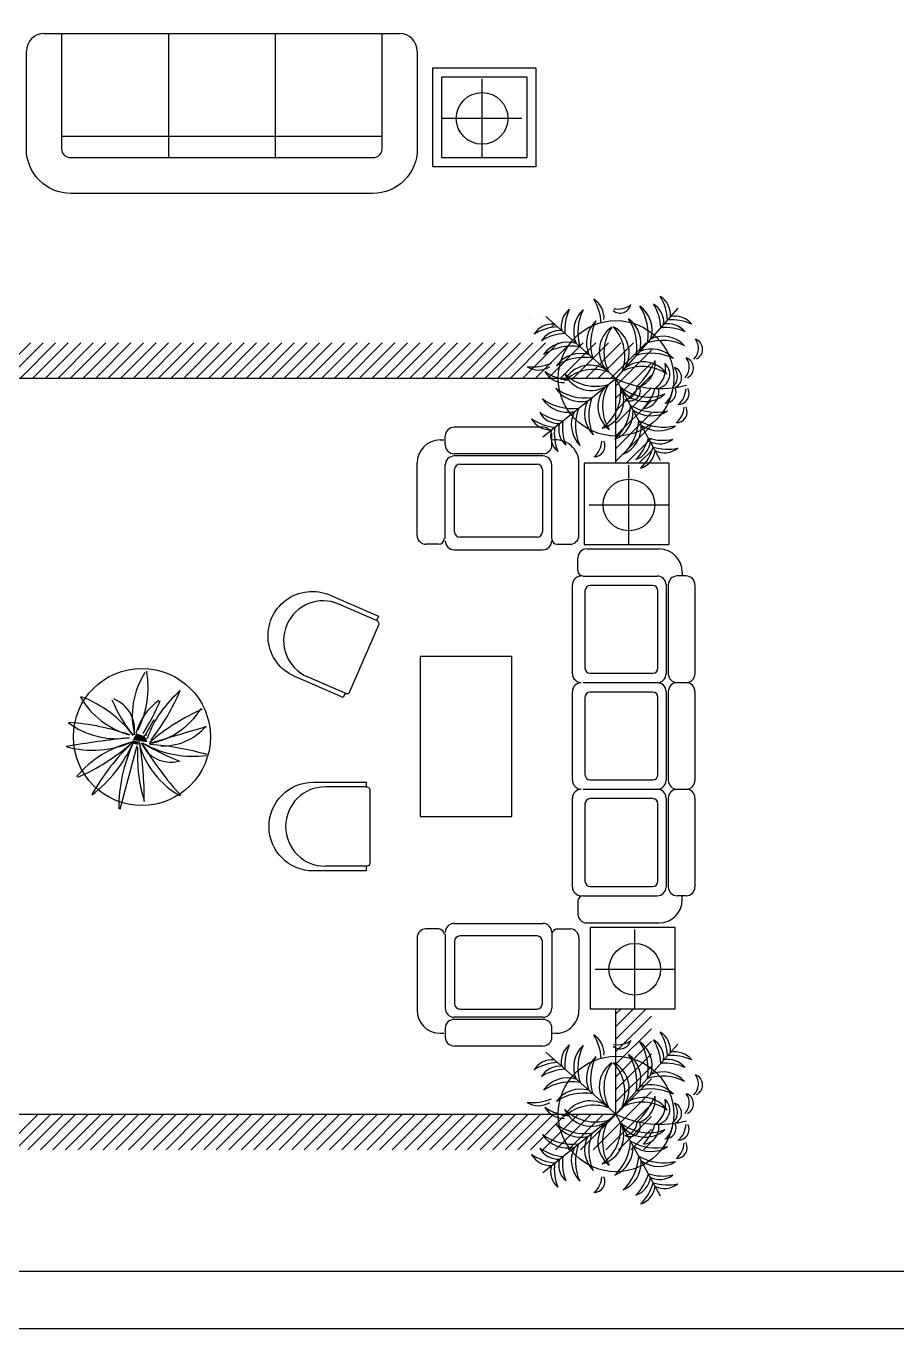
# Model space of a CAD drawing. Header units: inches. Extents: x 2.2 to 44.7, y 13.7 to 38.5.
# Drawn here: x 5.54 to 10.44, y 13.7 to 21.03 of the extents above; entities that cross this region are included whole.
import ezdxf

# ---------------------------------------------------------------- set-up
doc = ezdxf.new("R2010")
doc.units = ezdxf.units.IN
doc.header["$MEASUREMENT"] = 0
for name, color, linetype in [('02', 2, 'Continuous'), ('1', 1, 'Continuous'), ('4', 4, 'Continuous'), ('kadrbm', 4, 'Continuous')]:
    doc.layers.add(name, color=color, linetype=linetype)

# ---------------------------------------------------------------- blocks, each defined once
blk = doc.blocks.new('kadrbm')
at = {"layer": 'kadrbm', "color": 4}
blk.add_lwpolyline([(0, 0), (0, 24.7972), (21, 24.7972), (21, 0), (0, 0)], close=True, dxfattribs=at)
blk.add_lwpolyline([(20.6631, 0.3257), (20.6631, 24.4603), (0.3369, 24.4603), (0.3369, 0.3257), (20.6631, 0.3257)], dxfattribs=at)

msp = doc.modelspace()

# ---------------------------------------------------------------- linework, layer by layer
at = {"layer": '02'}
for p, q in [((5.6406, 20.9874), (7.6406, 20.9874)), ((6.3406, 20.9874), (6.3406, 20.2874)), ((6.9406, 20.9874), (6.9406, 20.2874)), ((8.105, 20.2876), (8.105, 20.7326)), ((8.328, 20.5096), (7.882, 20.5096)), ((5.7406, 20.4094), (7.5406, 20.4094)), ((9.2065, 19.4408), (8.858, 19.0461)), ((8.4633, 19.3946), (8.858, 19.0461)), ((8.4463, 18.7179), (8.858, 19.0461)), ((9.1097, 18.5836), (8.858, 19.0461)), ((8.4478, 18.772), (7.9478, 18.772)), ((7.8694, 18.7003), (7.8894, 18.7003)), ((7.8981, 18.672), (7.8981, 18.722)), ((8.4981, 18.672), (8.4981, 18.722)), ((7.7394, 18.1631), (7.7394, 18.5703)), ((7.8978, 18.1431), (7.8978, 18.5599)), ((8.4478, 18.622), (7.9478, 18.622)), ((8.4475, 18.6099), (7.9478, 18.6099)), ((7.9802, 18.5639), (8.4145, 18.5639)), ((8.4978, 18.1431), (8.4978, 18.5599)), ((8.6501, 18.1631), (8.6501, 18.5703)), ((8.9315, 18.1123), (8.9315, 18.5573)), ((7.9502, 18.1828), (7.9502, 18.5339)), ((8.4445, 18.5339), (8.4445, 18.1828)), ((8.7085, 18.3343), (9.1545, 18.3343)), ((7.8617, 18.1131), (7.7894, 18.1131)), ((8.4145, 18.1528), (7.9802, 18.1528)), ((8.5277, 18.1131), (8.6001, 18.1131)), ((7.9478, 18.0823), (8.4475, 18.0823)), ((8.6443, 17.9645), (8.6443, 18.0369)), ((8.6943, 18.0869), (9.1015, 18.0869)), ((8.6743, 17.9343), (9.0911, 17.9343)), ((9.2532, 17.9345), (9.2032, 17.9345)), ((9.2315, 17.9569), (9.2315, 17.9369)), ((8.6135, 17.3846), (8.6135, 17.8843)), ((8.684, 17.8513), (8.684, 17.417)), ((9.0651, 17.8813), (8.714, 17.8813)), ((9.0951, 17.417), (9.0951, 17.8513)), ((9.1411, 17.8843), (9.1411, 17.3846)), ((9.1532, 17.8846), (9.1532, 17.3846)), ((9.3032, 17.8846), (9.3032, 17.3846)), ((7.5116, 17.6846), (7.2994, 17.7764)), ((8.714, 17.387), (9.0651, 17.387)), ((7.3343, 17.275), (7.1222, 17.3668)), ((8.6743, 17.3346), (9.0911, 17.3346)), ((9.2032, 17.3349), (9.2532, 17.3349)), ((8.6135, 16.7846), (8.6135, 17.2843)), ((8.684, 17.2513), (8.684, 16.817)), ((9.0651, 17.2813), (8.714, 17.2813)), ((9.0951, 16.817), (9.0951, 17.2513)), ((9.1411, 17.2843), (9.1411, 16.7846)), ((9.1532, 17.2846), (9.1532, 16.7846)), ((9.3032, 17.2846), (9.3032, 16.7846)), ((6.2109, 17.0404), (6.259, 17.127)), ((6.1629, 16.9786), (6.0667, 16.6202)), ((7.4534, 16.7478), (7.2222, 16.7478)), ((8.6743, 16.7346), (9.0911, 16.7346)), ((8.714, 16.787), (9.0651, 16.787)), ((9.2032, 16.7349), (9.2532, 16.7349)), ((8.6135, 16.1849), (8.6135, 16.6846)), ((8.684, 16.6516), (8.684, 16.2173)), ((9.0651, 16.6816), (8.714, 16.6816)), ((9.0951, 16.2173), (9.0951, 16.6516)), ((9.1411, 16.6846), (9.1411, 16.1849)), ((9.1532, 16.6849), (9.1532, 16.1849)), ((9.3032, 16.6849), (9.3032, 16.1849)), ((7.4534, 16.3015), (7.2222, 16.3015)), ((8.6743, 16.1349), (9.0911, 16.1349)), ((8.714, 16.1873), (9.0651, 16.1873)), ((9.2532, 16.1349), (9.2032, 16.1349)), ((9.2315, 16.1125), (9.2315, 16.1325)), ((8.6443, 16.1049), (8.6443, 16.0325)), ((7.8617, 15.9483), (7.7894, 15.9483)), ((7.8978, 15.9183), (7.8978, 15.5015)), ((7.9478, 15.9791), (8.4475, 15.9791)), ((8.4975, 15.9183), (8.4975, 15.5015)), ((8.5277, 15.9483), (8.6001, 15.9483)), ((8.6943, 15.9825), (9.1015, 15.9825)), ((8.9645, 15.4993), (8.9645, 15.9443)), ((7.7394, 15.8983), (7.7394, 15.4911)), ((7.9502, 15.8786), (7.9502, 15.5275)), ((8.4145, 15.9086), (7.9802, 15.9086)), ((8.4445, 15.5275), (8.4445, 15.8786)), ((8.6501, 15.8983), (8.6501, 15.4911)), ((8.7415, 15.7213), (9.1875, 15.7213)), ((7.9802, 15.4975), (8.4145, 15.4975)), ((8.4475, 15.4515), (7.9478, 15.4515)), ((8.4478, 15.4394), (7.9478, 15.4394)), ((7.8694, 15.3611), (7.8894, 15.3611)), ((7.8981, 15.3894), (7.8981, 15.3394)), ((8.4978, 15.3394), (8.4978, 15.3894)), ((8.4478, 15.2894), (7.9478, 15.2894)), ((8.4633, 15.2545), (8.858, 14.906)), ((9.2065, 15.3007), (8.858, 14.906)), ((8.4463, 14.5779), (8.858, 14.906)), ((9.1097, 14.4436), (8.858, 14.906))]:
    msp.add_line(p, q, dxfattribs=at)
for points in [[(7.5406, 20.9874), (7.5406, 20.3374, -0.414214), (7.4906, 20.2874), (5.7906, 20.2874, -0.414214), (5.7406, 20.3374), (5.7406, 20.9874)], [(7.7406, 20.8874), (7.7406, 20.3374, -0.414214), (7.4906, 20.0874), (5.7906, 20.0874, -0.414214), (5.5406, 20.3374), (5.5406, 20.8874)]]:
    msp.add_lwpolyline(points, format="xyb", dxfattribs=at)
for points in [[(8.4068, 20.794), (8.4068, 20.2372), (7.8276, 20.2372), (7.8276, 20.794)], [(8.3568, 20.744), (8.3568, 20.2872), (7.8776, 20.2872), (7.8776, 20.744)], [(8.6797, 18.5687), (8.6797, 18.1119), (9.1589, 18.1119), (9.1589, 18.5687)], [(7.7563, 17.4807), (7.7563, 16.5807), (8.2722, 16.5807), (8.2722, 17.4807)], [(8.7127, 15.9557), (8.7127, 15.4989), (9.1919, 15.4989), (9.1919, 15.9557)]]:
    msp.add_lwpolyline(points, close=True, dxfattribs=at)
for points in [[(7.5116, 17.6846, -0.418599), (7.5222, 17.6572), (7.3597, 17.2818, -0.483548), (7.3343, 17.275), (7.3237, 17.2504), (7.0509, 17.3685, -1), (7.2494, 17.8272), (7.5222, 17.7091)], [(7.4534, 16.7478, -0.418599), (7.474, 16.7268), (7.474, 16.3179, -0.483548), (7.4534, 16.3015), (7.4534, 16.2747), (7.1561, 16.2747, -1), (7.1561, 16.7745), (7.4534, 16.7745)]]:
    msp.add_lwpolyline(points, format="xyb", close=True, dxfattribs=at)
for centre, radius in [((8.105, 20.5096), 0.1452), ((8.8586, 19.0468), 0.325), ((8.9315, 18.3343), 0.1452), ((8.9645, 15.7213), 0.1452), ((8.8586, 14.9067), 0.325)]:
    msp.add_circle(centre, radius, dxfattribs=at)
for centre, radius, start, end in [((5.6406, 20.8874), 0.1, 90, 180), ((7.6406, 20.8874), 0.1, 0, 90), ((8.8758, 19.3631), 0.2735, 2.63158, 31.93466), ((9.0438, 19.4045), 0.1215, 354.84528, 58.17963), ((8.6722, 19.3408), 0.1215, 128.93098, 192.26534), ((8.8441, 19.3205), 0.2735, 155.17595, 184.47902), ((8.7888, 19.3103), 0.1683, 133.16159, 203.3064), ((8.9262, 19.3072), 0.2821, 153.51874, 197.18411), ((8.5019, 19.3468), 0.2735, 2.63158, 31.93466), ((8.6699, 19.3882), 0.1215, 354.84528, 58.17963), ((8.8821, 19.4746), 0.0606, 229.80777, 348.8133), ((8.8685, 19.5686), 0.1317, 260.34466, 303.93728), ((8.8939, 19.3168), 0.1683, 343.80421, 53.94902), ((8.7579, 19.2968), 0.2821, 349.9265, 33.59187), ((9.0058, 19.3615), 0.1215, 354.84528, 58.17963), ((8.8378, 19.3201), 0.2735, 2.63158, 31.93466), ((8.8606, 19.2469), 0.1683, 133.16159, 203.3064), ((8.998, 19.2438), 0.2821, 153.51874, 197.18411), ((8.6946, 19.225), 0.2821, 349.9265, 33.59187), ((8.8305, 19.245), 0.1683, 343.80421, 53.94902), ((9.1704, 19.103), 0.2735, 65.17595, 94.47902), ((9.1907, 19.2749), 0.1215, 38.93098, 102.26534), ((8.5005, 19.2311), 0.1215, 84.84527, 148.17963), ((8.5419, 19.0631), 0.2735, 92.63159, 121.93466), ((8.5426, 19.1939), 0.1215, 84.84527, 148.17963), ((8.584, 19.0259), 0.2735, 92.63159, 121.93466), ((8.9287, 19.2006), 0.1641, 124.92073, 225.12937), ((9.039, 19.194), 0.2482, 145.36752, 206.88884), ((8.7687, 19.1906), 0.1641, 321.98124, 62.18988), ((8.6601, 19.1705), 0.2482, 340.22177, 41.74309), ((9.1221, 19.1153), 0.1683, 43.16159, 113.3064), ((9.1324, 19.06), 0.2735, 65.17595, 94.47902), ((9.1527, 19.2319), 0.1215, 38.93098, 102.26534), ((8.5873, 19.082), 0.1683, 73.80421, 143.94902), ((8.6073, 18.9461), 0.2821, 79.9265, 123.59187), ((9.0588, 19.0435), 0.1683, 43.16159, 113.3064), ((9.1191, 18.9779), 0.2821, 63.51874, 107.18411), ((9.2385, 19.2162), 0.0843, 313.7398, 37.20927), ((9.2865, 19.2103), 0.06, 295.61305, 71.40856), ((8.6591, 19.0186), 0.1683, 73.80421, 143.94902), ((8.6791, 18.8827), 0.2821, 79.9265, 123.59187), ((9.0124, 18.9754), 0.1641, 34.92073, 135.12936), ((9.0557, 18.9061), 0.2821, 63.51874, 107.18411), ((8.67, 19.3238), 0.4448, 313.95605, 336.69435), ((8.9434, 19.129), 0.1364, 290.00298, 7.92254), ((9.1873, 19.1103), 0.0843, 313.7398, 37.20927), ((9.2353, 19.1044), 0.06, 295.61305, 71.40856), ((8.387, 19.3843), 0.2735, 263.97451, 293.27759), ((8.4231, 19.2151), 0.1215, 237.72954, 301.0639), ((8.6145, 19.3096), 0.2735, 235.17595, 264.47902), ((8.5647, 19.1439), 0.1215, 208.93098, 272.26534), ((8.7135, 18.9568), 0.1641, 51.98124, 152.18988), ((8.7336, 18.8482), 0.2482, 70.22177, 131.74309), ((8.7438, 19.25), 0.2482, 225.36752, 286.88884), ((8.7182, 19.1425), 0.1641, 204.92073, 305.12937), ((9.0059, 18.8651), 0.2482, 55.36752, 116.88884), ((9.0806, 19.07), 0.0806, 267.42972, 47.53157), ((9.0067, 19.1007), 0.1316, 302.30894, 12.65235), ((9.1202, 19.0568), 0.0843, 313.7398, 37.20927), ((9.1682, 19.0509), 0.06, 295.61305, 71.40856), ((8.6876, 19.2183), 0.2821, 233.51874, 277.18411), ((8.6607, 19.0835), 0.1683, 213.16159, 283.3064), ((8.9208, 18.8883), 0.1641, 131.98124, 232.18988), ((8.6373, 18.969), 0.2482, 305.36752, 6.88884), ((8.7387, 18.9251), 0.1641, 284.92073, 25.12937), ((9.0313, 18.8892), 0.2482, 150.22177, 211.74309), ((9.107, 19.5575), 0.5688, 244.03252, 285.21381), ((9.0426, 19.1895), 0.2482, 230.22177, 291.74309), ((9.0243, 19.0805), 0.1641, 211.98124, 312.18988), ((8.8966, 19.0076), 0.0821, 278.99508, 357.22473), ((8.9366, 18.9791), 0.0593, 242.78105, 23.68319), ((9.1362, 18.9683), 0.0606, 268.29731, 27.30283), ((9.0476, 19.0026), 0.1317, 313.17332, 356.76594), ((8.6127, 19.1587), 0.2821, 233.51874, 277.18411), ((8.5858, 19.0239), 0.1683, 213.16159, 283.3064), ((8.8505, 18.8455), 0.1683, 153.80421, 223.94902), ((8.9879, 18.8416), 0.2821, 159.9265, 203.59187), ((9.0081, 18.9689), 0.0915, 273.54184, 12.95869), ((8.824, 19.06), 0.2633, 316.13117, 344.44947), ((9.2093, 18.961), 0.0606, 268.29731, 27.30283), ((9.1207, 18.9953), 0.1317, 313.17332, 356.76594), ((8.5854, 19.0801), 0.2735, 235.17595, 264.47902), ((8.5355, 18.9143), 0.1215, 208.93098, 272.26534), ((8.7756, 18.7858), 0.1683, 153.80421, 223.94902), ((8.913, 18.7819), 0.2821, 159.9265, 203.59187), ((8.6588, 18.9082), 0.2821, 313.51874, 357.18411), ((8.7869, 18.8583), 0.1683, 293.16159, 3.3064), ((9.082, 19.1385), 0.2821, 239.9265, 283.59187), ((9.0543, 19.0039), 0.1683, 233.80421, 303.94902), ((9.1989, 18.8579), 0.0606, 268.29731, 27.30283), ((9.1103, 18.8922), 0.1317, 313.17332, 356.76594), ((7.9478, 18.722), 0.05, 90, 180), ((8.4902, 18.8782), 0.1215, 208.93098, 272.26534), ((8.54, 19.0439), 0.2735, 235.17595, 264.47902), ((8.4478, 18.722), 0.05, 0, 90), ((8.785, 18.7366), 0.2735, 172.63159, 201.93466), ((8.6576, 18.7611), 0.1215, 164.84527, 228.17963), ((8.8303, 18.7728), 0.2735, 172.63159, 201.93466), ((8.7046, 18.8241), 0.2821, 313.51874, 357.18411), ((8.8326, 18.7742), 0.1683, 293.16159, 3.3064), ((9.1277, 19.0544), 0.2821, 239.9265, 283.59187), ((9.1001, 18.9198), 0.1683, 233.80421, 303.94902), ((7.8694, 18.5703), 0.13, 90, 180), ((8.6123, 18.725), 0.1215, 164.84527, 228.17963), ((8.5201, 18.5703), 0.13, 0, 99.86144), ((8.7772, 18.7835), 0.2735, 315.17595, 344.47902), ((9.1224, 18.9714), 0.2735, 252.63159, 281.93466), ((9.1038, 18.7993), 0.1215, 244.84528, 308.17963), ((7.9478, 18.672), 0.05, 180, 270), ((8.4478, 18.672), 0.05, 270, 0), ((8.7358, 18.666), 0.0606, 268.29731, 27.30283), ((8.6472, 18.7003), 0.1317, 313.17332, 356.76594), ((8.9318, 18.7056), 0.1215, 288.93098, 352.26534), ((8.8044, 18.7335), 0.2735, 315.17595, 344.47902), ((8.959, 18.6556), 0.1215, 288.93098, 352.26534), ((9.1496, 18.9213), 0.2735, 252.63159, 281.93466), ((9.1311, 18.7492), 0.1215, 244.84528, 308.17963), ((7.9478, 18.5599), 0.05, 90, 180), ((7.9802, 18.5339), 0.03, 90, 180), ((8.4145, 18.5339), 0.03, 0, 90), ((8.4475, 18.5599), 0.05, 0, 90), ((7.7894, 18.1631), 0.05, 180, 270), ((7.8617, 18.1431), 0.03, 270, 0), ((7.9478, 18.1323), 0.05, 180, 270), ((7.9802, 18.1828), 0.03, 180, 270), ((8.4145, 18.1828), 0.03, 270, 0), ((8.4475, 18.1323), 0.05, 270, 0), ((8.5277, 18.1431), 0.03, 180, 270), ((8.6001, 18.1631), 0.05, 270, 0), ((8.6943, 18.0369), 0.05, 90, 180), ((9.1015, 17.9569), 0.13, 0, 90), ((8.6743, 17.9645), 0.03, 180, 270), ((8.6635, 17.8843), 0.05, 90, 180), ((9.0911, 17.8843), 0.05, 0, 90), ((9.2032, 17.8846), 0.05, 90, 180), ((9.2532, 17.8846), 0.05, 0, 90), ((8.714, 17.8513), 0.03, 90, 180), ((9.0651, 17.8513), 0.03, 0, 90), ((7.2108, 17.5716), 0.2231, 66.59734, 246.59734), ((6.5852, 17.1477), 0.4491, 147.26003, 193.82365), ((5.678, 17.3092), 0.5471, 333.98322, 9.43175), ((8.6635, 17.3846), 0.05, 180, 270), ((8.714, 17.417), 0.03, 180, 270), ((9.0651, 17.417), 0.03, 270, 0), ((9.0911, 17.3846), 0.05, 270, 0), ((9.2032, 17.3846), 0.05, 180, 270), ((9.2532, 17.3846), 0.05, 270, 0), ((8.6635, 17.2843), 0.05, 90, 180), ((9.0911, 17.2843), 0.05, 0, 90), ((9.2032, 17.2846), 0.05, 90, 180), ((9.2532, 17.2846), 0.05, 0, 90), ((6.2414, 17.4836), 0.4591, 209.91984, 254.87569), ((5.6196, 16.6419), 0.6547, 37.03653, 69.36162), ((6.785, 17.5552), 0.8262, 202.56654, 218.54288), ((5.9681, 17.0735), 0.1806, 349.46639, 69.1589), ((6.4813, 16.9584), 0.3376, 125.24389, 164.49464), ((5.2282, 17.6686), 1.1504, 327.38631, 337.80607), ((6.7919, 16.8198), 0.606, 129.46978, 160.31251), ((5.3133, 17.7462), 1.1841, 321.6493, 337.42786), ((8.714, 17.2513), 0.03, 90, 180), ((9.0651, 17.2513), 0.03, 0, 90), ((6.1581, 17.4136), 0.429, 279.86275, 328.38465), ((7.0207, 16.0756), 1.2126, 113.85728, 130.38924), ((6.0489, 17.4732), 0.4546, 232.93635, 278.77412), ((5.6767, 15.7402), 1.3743, 71.10822, 85.61629), ((11.4774, -0.2751), 18.0454, 105.83192, 106.89998), ((6.3115, 17.2907), 0.3124, 267.29523, 319.99167), ((6.6495, 11.9013), 5.1497, 95.8835, 99.89466), ((6.2108, 17.0276), 0.0111, 51.07794, 340.31251), ((5.9127, 17.4941), 0.5404, 254.09084, 294.73098), ((6.2735, 16.4275), 0.5882, 103.5808, 139.99924), ((5.3389, 17.9084), 1.2109, 293.91517, 311.34158), ((6.974, 16.1143), 1.2168, 133.34255, 151.0902), ((5.4552, 17.3001), 0.7503, 307.19795, 335.66327), ((6.9691, 16.6204), 0.9092, 155.95021, 179.75797), ((7.0753, 16.9283), 0.91, 177.35273, 196.78827), ((4.0941, 16.664), 2.11, 0.04059, 9.25454), ((6.6505, 17.128), 0.4957, 197.04727, 240.06943), ((6.3524, 17.0672), 0.1805, 203.55428, 284.08132), ((7.7253, 17.9026), 1.7832, 210.59379, 222.47684), ((6.8435, 18.052), 1.2406, 238.42111, 249.21448), ((6.477, 17.4779), 0.5583, 240.72759, 277.95362), ((6.12, 15.4134), 1.5776, 73.89409, 85.8232), ((8.714, 16.817), 0.03, 180, 270), ((9.0651, 16.817), 0.03, 270, 0), ((7.2222, 16.5246), 0.2231, 90, 270), ((8.6635, 16.7846), 0.05, 180, 270), ((8.6635, 16.6846), 0.05, 90, 180), ((9.0911, 16.7846), 0.05, 270, 0), ((9.0911, 16.6846), 0.05, 0, 90), ((9.2032, 16.7846), 0.05, 180, 270), ((9.2032, 16.6849), 0.05, 90, 180), ((9.2532, 16.7846), 0.05, 270, 0), ((9.2532, 16.6849), 0.05, 0, 90), ((8.714, 16.6516), 0.03, 90, 180), ((9.0651, 16.6516), 0.03, 0, 90), ((8.714, 16.2173), 0.03, 180, 270), ((9.0651, 16.2173), 0.03, 270, 0), ((8.6635, 16.1849), 0.05, 180, 270), ((8.6743, 16.1049), 0.03, 90, 180), ((9.0911, 16.1849), 0.05, 270, 0), ((9.2032, 16.1849), 0.05, 180, 270), ((9.2532, 16.1849), 0.05, 270, 0), ((9.1015, 16.1125), 0.13, 270, 0), ((8.6943, 16.0325), 0.05, 180, 270), ((7.7894, 15.8983), 0.05, 90, 180), ((7.8617, 15.9183), 0.03, 0, 90), ((7.9478, 15.9291), 0.05, 90, 180), ((8.4475, 15.9291), 0.05, 0, 90), ((8.5277, 15.9183), 0.03, 90, 180), ((8.6001, 15.8983), 0.05, 0, 90), ((7.9802, 15.8786), 0.03, 90, 180), ((8.4145, 15.8786), 0.03, 0, 90), ((7.8694, 15.4911), 0.13, 180, 270), ((7.9478, 15.5015), 0.05, 180, 270), ((7.9802, 15.5275), 0.03, 180, 270), ((8.4145, 15.5275), 0.03, 270, 0), ((8.4475, 15.5015), 0.05, 270, 0), ((8.5201, 15.4911), 0.13, 260.13856, 0), ((7.9478, 15.3894), 0.05, 90, 180), ((8.4478, 15.3894), 0.05, 0, 90), ((7.9478, 15.3394), 0.05, 180, 270), ((8.4478, 15.3394), 0.05, 270, 0), ((8.5019, 15.2067), 0.2735, 2.63158, 31.93466), ((8.6699, 15.2482), 0.1215, 354.84528, 58.17963), ((9.0058, 15.2214), 0.1215, 354.84528, 58.17963), ((8.8378, 15.18), 0.2735, 2.63158, 31.93466), ((8.8758, 15.223), 0.2735, 2.63158, 31.93466), ((9.0438, 15.2645), 0.1215, 354.84528, 58.17963), ((8.6722, 15.2007), 0.1215, 128.93098, 192.26534), ((8.8441, 15.1804), 0.2735, 155.17595, 184.47902), ((8.7888, 15.1702), 0.1683, 133.16159, 203.3064), ((8.9262, 15.1671), 0.2821, 153.51874, 197.18411), ((8.8821, 15.3345), 0.0606, 229.80777, 348.8133), ((8.8685, 15.4285), 0.1317, 260.34466, 303.93728), ((8.8939, 15.1767), 0.1683, 343.80421, 53.94902), ((8.7579, 15.1567), 0.2821, 349.9265, 33.59187), ((9.1907, 15.1348), 0.1215, 38.93098, 102.26534), ((8.5005, 15.091), 0.1215, 84.84527, 148.17963), ((8.5419, 14.923), 0.2735, 92.63159, 121.93466), ((8.8606, 15.1068), 0.1683, 133.16159, 203.3064), ((8.998, 15.1037), 0.2821, 153.51874, 197.18411), ((8.9287, 15.0605), 0.1641, 124.92073, 225.12937), ((9.039, 15.0539), 0.2482, 145.36752, 206.88884), ((8.7687, 15.0505), 0.1641, 321.98124, 62.18988), ((8.6601, 15.0304), 0.2482, 340.22177, 41.74309), ((8.6946, 15.0849), 0.2821, 349.9265, 33.59187), ((8.8305, 15.1049), 0.1683, 343.80421, 53.94902), ((9.1324, 14.9199), 0.2735, 65.17595, 94.47902), ((9.1527, 15.0918), 0.1215, 38.93098, 102.26534), ((9.1704, 14.9629), 0.2735, 65.17595, 94.47902), ((8.5426, 15.0539), 0.1215, 84.84527, 148.17963), ((8.584, 14.8858), 0.2735, 92.63159, 121.93466), ((8.5873, 14.942), 0.1683, 73.80421, 143.94902), ((9.1191, 14.8378), 0.2821, 63.51874, 107.18411), ((9.1221, 14.9752), 0.1683, 43.16159, 113.3064), ((9.2385, 15.0761), 0.0843, 313.7398, 37.20927), ((9.2865, 15.0702), 0.06, 295.61305, 71.40856), ((8.6073, 14.806), 0.2821, 79.9265, 123.59187), ((8.6591, 14.8786), 0.1683, 73.80421, 143.94902), ((9.0557, 14.766), 0.2821, 63.51874, 107.18411), ((9.0588, 14.9034), 0.1683, 43.16159, 113.3064), ((8.387, 15.2442), 0.2735, 263.97451, 293.27759), ((8.4231, 15.075), 0.1215, 237.72954, 301.0639), ((8.6791, 14.7426), 0.2821, 79.9265, 123.59187), ((8.7135, 14.8168), 0.1641, 51.98124, 152.18988), ((9.0059, 14.725), 0.2482, 55.36752, 116.88884), ((9.0124, 14.8353), 0.1641, 34.92073, 135.12936), ((8.67, 15.1837), 0.4448, 313.95605, 336.69435), ((8.9434, 14.9889), 0.1364, 290.00298, 7.92254), ((9.0806, 14.9299), 0.0806, 267.42972, 47.53157), ((9.0067, 14.9606), 0.1316, 302.30894, 12.65235), ((9.1202, 14.9167), 0.0843, 313.7398, 37.20927), ((9.1682, 14.9108), 0.06, 295.61305, 71.40856), ((9.1873, 14.9702), 0.0843, 313.7398, 37.20927), ((9.2353, 14.9643), 0.06, 295.61305, 71.40856), ((8.6145, 15.1695), 0.2735, 235.17595, 264.47902), ((8.5647, 15.0038), 0.1215, 208.93098, 272.26534), ((8.7336, 14.7081), 0.2482, 70.22177, 131.74309), ((8.7438, 15.11), 0.2482, 225.36752, 286.88884), ((8.7182, 15.0024), 0.1641, 204.92073, 305.12937), ((9.107, 15.4174), 0.5688, 244.03252, 285.21381), ((8.6876, 15.0783), 0.2821, 233.51874, 277.18411), ((8.6607, 14.9435), 0.1683, 213.16159, 283.3064), ((8.9208, 14.7482), 0.1641, 131.98124, 232.18988), ((8.6373, 14.8289), 0.2482, 305.36752, 6.88884), ((8.7387, 14.7851), 0.1641, 284.92073, 25.12937), ((9.0313, 14.7492), 0.2482, 150.22177, 211.74309), ((9.0426, 15.0495), 0.2482, 230.22177, 291.74309), ((9.0243, 14.9405), 0.1641, 211.98124, 312.18988), ((8.8966, 14.8675), 0.0821, 278.99508, 357.22473), ((8.9366, 14.8391), 0.0593, 242.78105, 23.68319), ((9.0081, 14.8288), 0.0915, 273.54184, 12.95869), ((8.824, 14.9199), 0.2633, 316.13117, 344.44947), ((9.1362, 14.8282), 0.0606, 268.29731, 27.30283), ((9.0476, 14.8625), 0.1317, 313.17332, 356.76594), ((9.2093, 14.8209), 0.0606, 268.29731, 27.30283), ((9.1207, 14.8552), 0.1317, 313.17332, 356.76594), ((8.6127, 15.0186), 0.2821, 233.51874, 277.18411), ((8.5858, 14.8838), 0.1683, 213.16159, 283.3064), ((8.913, 14.6418), 0.2821, 159.9265, 203.59187), ((8.8505, 14.7054), 0.1683, 153.80421, 223.94902), ((8.9879, 14.7015), 0.2821, 159.9265, 203.59187), ((8.6588, 14.7681), 0.2821, 313.51874, 357.18411), ((9.082, 14.9984), 0.2821, 239.9265, 283.59187), ((9.1989, 14.7178), 0.0606, 268.29731, 27.30283), ((9.1103, 14.7521), 0.1317, 313.17332, 356.76594), ((8.4902, 14.7381), 0.1215, 208.93098, 272.26534), ((8.54, 14.9039), 0.2735, 235.17595, 264.47902), ((8.5854, 14.94), 0.2735, 235.17595, 264.47902), ((8.5355, 14.7743), 0.1215, 208.93098, 272.26534), ((8.8303, 14.6327), 0.2735, 172.63159, 201.93466), ((8.7756, 14.6457), 0.1683, 153.80421, 223.94902), ((8.7869, 14.7183), 0.1683, 293.16159, 3.3064), ((8.7046, 14.684), 0.2821, 313.51874, 357.18411), ((9.0543, 14.8638), 0.1683, 233.80421, 303.94902), ((9.1277, 14.9143), 0.2821, 239.9265, 283.59187), ((8.6123, 14.5849), 0.1215, 164.84527, 228.17963), ((8.785, 14.5965), 0.2735, 172.63159, 201.93466), ((8.6576, 14.6211), 0.1215, 164.84527, 228.17963), ((8.8326, 14.6341), 0.1683, 293.16159, 3.3064), ((9.1001, 14.7797), 0.1683, 233.80421, 303.94902), ((8.7358, 14.5259), 0.0606, 268.29731, 27.30283), ((8.6472, 14.5602), 0.1317, 313.17332, 356.76594), ((8.7772, 14.6434), 0.2735, 315.17595, 344.47902), ((8.9318, 14.5656), 0.1215, 288.93098, 352.26534), ((8.8044, 14.5934), 0.2735, 315.17595, 344.47902), ((9.1224, 14.8313), 0.2735, 252.63159, 281.93466), ((9.1038, 14.6592), 0.1215, 244.84528, 308.17963), ((9.1496, 14.7812), 0.2735, 252.63159, 281.93466), ((8.959, 14.5155), 0.1215, 288.93098, 352.26534), ((9.1311, 14.6091), 0.1215, 244.84528, 308.17963)]:
    msp.add_arc(centre, radius, start, end, dxfattribs=at)
for points in [[(6.2213, 16.9992), (6.1388, 17.0116), (6.2075, 17.0322), (6.1594, 17.0486)], [(6.1714, 16.9841), (6.1379, 16.9914), (6.1714, 17.0023), (6.1379, 17.0097)]]:
    msp.add_solid(points, dxfattribs=at)
at = {"layer": '1'}
for p, q in [((5.5631, 19.2461), (5.3631, 19.0461)), ((5.6339, 19.2461), (5.4339, 19.0461)), ((5.7046, 19.2461), (5.5046, 19.0461)), ((5.7753, 19.2461), (5.5753, 19.0461)), ((5.846, 19.2461), (5.646, 19.0461)), ((5.9167, 19.2461), (5.7167, 19.0461)), ((5.9874, 19.2461), (5.7874, 19.0461)), ((6.0581, 19.2461), (5.8581, 19.0461)), ((6.1288, 19.2461), (5.9288, 19.0461)), ((6.1995, 19.2461), (5.9995, 19.0461)), ((6.2702, 19.2461), (6.0702, 19.0461)), ((6.341, 19.2461), (6.141, 19.0461)), ((6.4117, 19.2461), (6.2117, 19.0461)), ((6.4824, 19.2461), (6.2824, 19.0461)), ((6.5531, 19.2461), (6.3531, 19.0461)), ((6.6238, 19.2461), (6.4238, 19.0461)), ((6.6945, 19.2461), (6.4945, 19.0461)), ((6.7652, 19.2461), (6.5652, 19.0461)), ((6.8359, 19.2461), (6.6359, 19.0461)), ((6.9066, 19.2461), (6.7066, 19.0461)), ((6.9774, 19.2461), (6.7774, 19.0461)), ((7.0481, 19.2461), (6.8481, 19.0461)), ((7.1188, 19.2461), (6.9188, 19.0461)), ((7.1895, 19.2461), (6.9895, 19.0461)), ((7.2602, 19.2461), (7.0602, 19.0461)), ((7.3309, 19.2461), (7.1309, 19.0461)), ((7.4016, 19.2461), (7.2016, 19.0461)), ((7.4723, 19.2461), (7.2723, 19.0461)), ((7.543, 19.2461), (7.343, 19.0461)), ((7.6138, 19.2461), (7.4138, 19.0461)), ((7.6845, 19.2461), (7.4845, 19.0461)), ((7.7552, 19.2461), (7.5552, 19.0461)), ((7.8259, 19.2461), (7.6259, 19.0461)), ((7.8966, 19.2461), (7.6966, 19.0461)), ((7.9673, 19.2461), (7.7673, 19.0461)), ((8.038, 19.2461), (7.838, 19.0461)), ((8.1087, 19.2461), (7.9087, 19.0461)), ((8.1794, 19.2461), (7.9794, 19.0461)), ((8.2501, 19.2461), (8.0501, 19.0461)), ((8.3209, 19.2461), (8.1209, 19.0461)), ((8.3916, 19.2461), (8.1916, 19.0461)), ((8.4623, 19.2461), (8.2623, 19.0461)), ((8.533, 19.2461), (8.333, 19.0461)), ((8.6037, 19.2461), (8.4037, 19.0461)), ((8.6744, 19.2461), (8.4744, 19.0461)), ((8.7451, 19.2461), (8.5451, 19.0461)), ((8.8158, 19.2461), (8.6158, 19.0461)), ((8.8865, 19.2461), (8.6865, 19.0461)), ((8.9573, 19.2461), (8.7573, 19.0461)), ((9.028, 19.2461), (8.828, 19.0461)), ((9.058, 19.2054), (8.858, 19.0054)), ((9.058, 19.1347), (8.858, 18.9347)), ((9.058, 19.064), (8.858, 18.864)), ((9.058, 18.9933), (8.858, 18.7933)), ((9.058, 18.9226), (8.858, 18.7226)), ((9.058, 18.8519), (8.858, 18.6519)), ((9.058, 18.7812), (8.858, 18.5812)), ((9.058, 18.7104), (8.9163, 18.5687)), ((9.058, 18.6397), (8.987, 18.5687)), ((8.887, 15.4989), (8.858, 15.4699)), ((8.9577, 15.4989), (8.858, 15.3992)), ((9.0284, 15.4989), (8.858, 15.3285)), ((9.058, 15.4577), (8.858, 15.2577)), ((9.058, 15.387), (8.858, 15.187)), ((9.058, 15.3163), (8.858, 15.1163)), ((9.058, 15.2456), (8.858, 15.0456)), ((9.058, 15.1042), (8.6598, 14.706)), ((9.058, 15.1749), (8.858, 14.9749)), ((9.058, 15.0335), (8.7305, 14.706)), ((9.058, 14.9628), (8.8012, 14.706)), ((5.6071, 14.906), (5.4071, 14.706)), ((5.6778, 14.906), (5.4778, 14.706)), ((5.7485, 14.906), (5.5485, 14.706)), ((5.8193, 14.906), (5.6193, 14.706)), ((5.89, 14.906), (5.69, 14.706)), ((5.9607, 14.906), (5.7607, 14.706)), ((6.0314, 14.906), (5.8314, 14.706)), ((6.1021, 14.906), (5.9021, 14.706)), ((6.1728, 14.906), (5.9728, 14.706)), ((6.2435, 14.906), (6.0435, 14.706)), ((6.3142, 14.906), (6.1142, 14.706)), ((6.3849, 14.906), (6.1849, 14.706)), ((6.4556, 14.906), (6.2556, 14.706)), ((6.5264, 14.906), (6.3264, 14.706)), ((6.5971, 14.906), (6.3971, 14.706)), ((6.6678, 14.906), (6.4678, 14.706)), ((6.7385, 14.906), (6.5385, 14.706)), ((6.8092, 14.906), (6.6092, 14.706)), ((6.8799, 14.906), (6.6799, 14.706)), ((6.9506, 14.906), (6.7506, 14.706)), ((7.0213, 14.906), (6.8213, 14.706)), ((7.092, 14.906), (6.892, 14.706)), ((7.1628, 14.906), (6.9628, 14.706)), ((7.2335, 14.906), (7.0335, 14.706)), ((7.3042, 14.906), (7.1042, 14.706)), ((7.3749, 14.906), (7.1749, 14.706)), ((7.4456, 14.906), (7.2456, 14.706)), ((7.5163, 14.906), (7.3163, 14.706)), ((7.587, 14.906), (7.387, 14.706)), ((7.6577, 14.906), (7.4577, 14.706)), ((7.7284, 14.906), (7.5284, 14.706)), ((7.7992, 14.906), (7.5992, 14.706)), ((7.8699, 14.906), (7.6699, 14.706)), ((7.9406, 14.906), (7.7406, 14.706)), ((8.0113, 14.906), (7.8113, 14.706)), ((8.082, 14.906), (7.882, 14.706)), ((8.1527, 14.906), (7.9527, 14.706)), ((8.2234, 14.906), (8.0234, 14.706)), ((8.2941, 14.906), (8.0941, 14.706)), ((8.3648, 14.906), (8.1648, 14.706)), ((8.4355, 14.906), (8.2355, 14.706)), ((8.5063, 14.906), (8.3063, 14.706)), ((8.577, 14.906), (8.377, 14.706)), ((8.6477, 14.906), (8.4477, 14.706)), ((8.7184, 14.906), (8.5184, 14.706)), ((8.7891, 14.906), (8.5891, 14.706)), ((9.058, 14.8921), (8.8719, 14.706)), ((9.058, 14.8214), (8.9427, 14.706)), ((9.058, 14.7506), (9.0134, 14.706))]:
    msp.add_line(p, q, dxfattribs=at)
for points in [[(8.858, 18.5687), (8.858, 19.0461), (3.4028, 19.0461), (3.4028, 18.5687)], [(3.4028, 15.4989), (3.4028, 14.906), (8.858, 14.906)], [(8.858, 14.906), (8.858, 15.4989)]]:
    msp.add_lwpolyline(points, dxfattribs=at)
msp.add_circle((6.1903, 17.029), 0.3857, dxfattribs=at)
at = {"layer": '4'}
for p, q in [((8.3716, 19.3805), (8.3716, 19.3805)), ((8.4365, 19.3751), (8.4365, 19.3751)), ((8.4972, 19.3374), (8.5152, 19.3553)), ((8.4867, 19.2659), (8.4867, 19.2659)), ((8.5013, 19.271), (8.5013, 19.271))]:
    msp.add_line(p, q, dxfattribs=at)

# ---------------------------------------------------------------- block references
at = {"layer": 'kadrbm'}
msp.add_blockref('kadrbm', (2.1709, 13.6973), dxfattribs=at)

doc.saveas('drawing.dxf')
